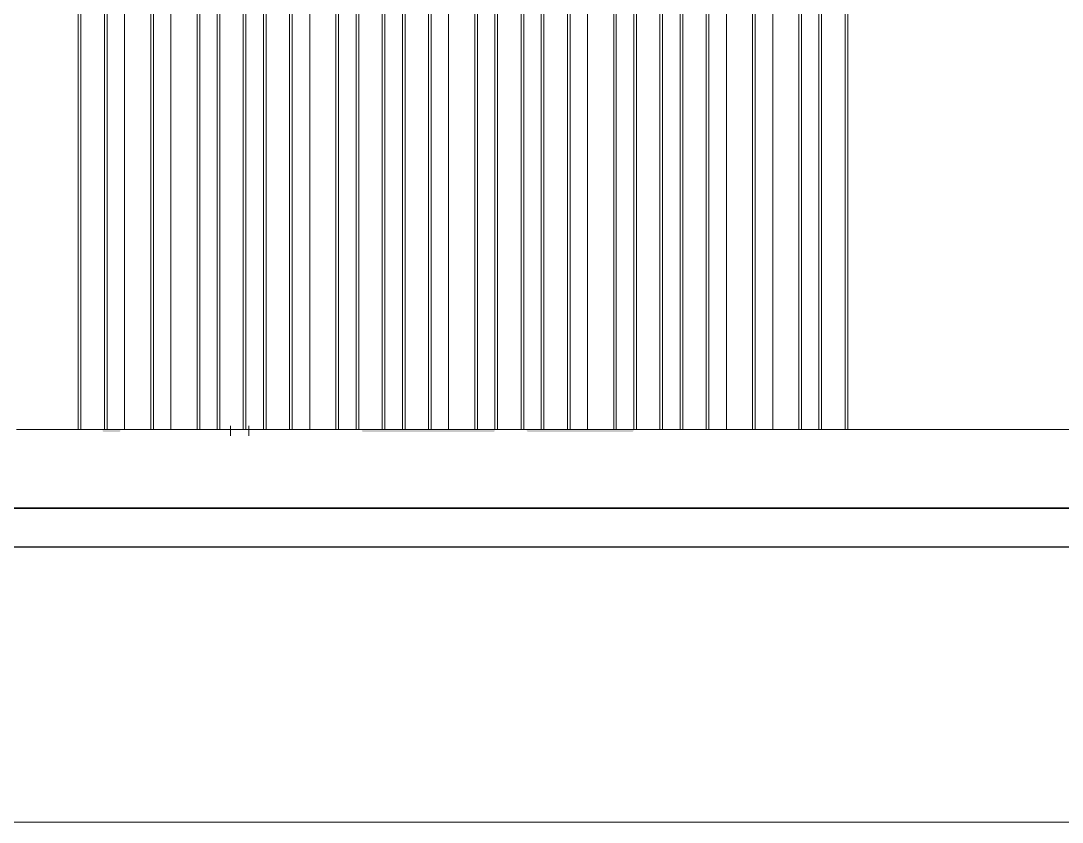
# Model space of a CAD drawing. Header units: millimetres. Extents: x 0 to 84100, y 0 to 59400.
# Drawn here: x 33269 to 37246, y 29193 to 32254 of the extents above; entities that cross this region are included whole.
import ezdxf

# ---------------------------------------------------------------- set-up
doc = ezdxf.new("R2010")
doc.units = ezdxf.units.MM
for name, color, linetype, lineweight in [('01_切断（構造・壁）', 7, 'Continuous', 35), ('09_立面の外形', 7, 'Continuous', 30), ('10_見えがかり', 7, 'Continuous', 13), ('12_見えがかり（ガラス）', 5, 'Continuous', 9), ('50_寸法', 3, 'Continuous', 9)]:
    doc.layers.add(name, color=color, linetype=linetype, lineweight=lineweight)

msp = doc.modelspace()

# ---------------------------------------------------------------- hatches: boundary and pattern name
at = {"layer": '10_見えがかり', "true_color": 0xbdbdbd}
msp.add_hatch(color=8, dxfattribs=at).paths.add_polyline_path([(33650.3, 30688.1), (33645.3, 30683.1), (33585.3, 30683.1), (33580.3, 30688.1), (33585.3, 30693.1), (33645.3, 30693.1)])
at = {"layer": '12_見えがかり（ガラス）', "true_color": 0xdce9f2}
for points in [[(35075.3, 30693.1), (35080.3, 30688.1), (35075.3, 30683.1), (34575.3, 30683.1), (34570.3, 30688.1), (34575.3, 30693.1)], [(35605.3, 30693.1), (35610.3, 30688.1), (35605.3, 30683.1), (35205.3, 30683.1), (35200.3, 30688.1), (35205.3, 30693.1)]]:
    msp.add_hatch(color=8, dxfattribs=at).paths.add_polyline_path(points)

# ---------------------------------------------------------------- linework, layer by layer
at = {"layer": '01_切断（構造・壁）'}
msp.add_lwpolyline([(18470.3, 30393.1), (61629.7, 30393.1)], dxfattribs=at)
at = {"layer": '09_立面の外形'}
msp.add_lwpolyline([(54186.6, 30693.1), (44109.6, 30693.1), (44109.6, 30543.1), (44201.7, 30543.1), (44201.7, 30243.1), (22891.4, 30243.1)], dxfattribs=at)
at = {"layer": '10_見えがかり'}
for points in [[(33942, 30693.1), (33942, 34493.1)], [(34549.4, 30693.1), (34549.4, 34493.1)], [(35079.8, 30693.1), (35079.8, 34493.1)], [(35089.9, 30693.1), (35089.9, 34493.1)], [(35710.2, 30693.1), (35710.2, 34493.1)], [(35787, 30693.1), (35787, 34493.1)], [(35797.1, 30693.1), (35797.1, 34493.1)], [(36317.5, 30693.1), (36317.5, 34493.1)], [(36327.6, 30693.1), (36327.6, 34493.1)], [(33488.5, 30693.1), (33488.5, 34483.1)], [(33498.6, 30693.1), (33498.6, 34483.1)], [(33588.4, 30693.1), (33588.4, 34483.1)], [(33598.5, 34483.1), (33598.5, 30693.1)], [(33665.3, 30693.1), (33665.3, 34483.1)], [(33765.2, 30693.1), (33765.2, 34483.1)], [(33775.3, 34483.1), (33775.3, 30693.1)], [(33842.1, 30693.1), (33842.1, 34483.1)], [(33952.1, 34483.1), (33952.1, 30693.1)], [(34018.9, 30693.1), (34018.9, 34483.1)], [(34029, 30693.1), (34029, 34483.1)], [(34118.8, 30693.1), (34118.8, 34483.1)], [(34128.9, 34483.1), (34128.9, 30693.1)], [(34195.7, 30693.1), (34195.7, 34483.1)], [(34205.8, 30693.1), (34205.8, 34483.1)], [(34295.7, 30693.1), (34295.7, 34483.1)], [(34305.7, 34483.1), (34305.7, 30693.1)], [(34372.5, 30693.1), (34372.5, 34483.1)], [(34472.5, 30693.1), (34472.5, 34483.1)], [(34482.6, 34483.1), (34482.6, 30693.1)], [(34559.4, 30693.1), (34559.4, 34483.1)], [(34649.3, 30693.1), (34649.3, 34483.1)], [(34659.4, 34483.1), (34659.4, 30693.1)], [(34726.2, 30693.1), (34726.2, 34483.1)], [(34736.3, 30693.1), (34736.3, 34483.1)], [(34826.1, 30693.1), (34826.1, 34483.1)], [(34836.2, 34483.1), (34836.2, 30693.1)], [(34903, 30693.1), (34903, 34483.1)], [(35002.9, 30693.1), (35002.9, 34483.1)], [(35013, 34483.1), (35013, 30693.1)], [(35179.7, 30693.1), (35179.7, 34483.1)], [(35189.8, 34483.1), (35189.8, 30693.1)], [(35256.6, 30693.1), (35256.6, 34483.1)], [(35266.7, 30693.1), (35266.7, 34483.1)], [(35356.5, 30693.1), (35356.5, 34483.1)], [(35366.6, 34483.1), (35366.6, 30693.1)], [(35433.4, 30693.1), (35433.4, 34483.1)], [(35533.4, 30693.1), (35533.4, 34483.1)], [(35543.4, 34483.1), (35543.4, 30693.1)], [(35610.2, 30693.1), (35610.2, 34483.1)], [(35620.3, 30693.1), (35620.3, 34483.1)], [(35720.2, 34483.1), (35720.2, 30693.1)], [(35887, 30693.1), (35887, 34483.1)], [(35897.1, 34483.1), (35897.1, 30693.1)], [(35963.9, 30693.1), (35963.9, 34483.1)], [(36063.8, 30693.1), (36063.8, 34483.1)], [(36073.9, 34483.1), (36073.9, 30693.1)], [(36140.7, 30693.1), (36140.7, 34483.1)], [(36240.6, 30693.1), (36240.6, 34483.1)], [(36250.7, 34483.1), (36250.7, 30693.1)], [(36417.4, 30693.1), (36417.4, 34483.1)], [(36427.5, 34483.1), (36427.5, 30693.1)], [(34069.9, 30669.2), (34069.9, 30707.1)], [(34139.8, 30707.5), (34139.8, 30668.8)], [(33289.2, 30693.1), (33252.6, 30693.1)], [(33328.4, 30693.1), (33289.2, 30693.1)], [(33370, 30693.1), (33328.4, 30693.1)], [(33414, 30693.1), (33370, 30693.1)], [(33460.1, 30693.1), (33414, 30693.1)], [(36465.9, 30693.1), (33460.1, 30693.1)], [(33488.5, 30693.1), (33588.4, 30693.1)], [(33488.5, 30693.1), (33498.6, 30693.1)], [(33498.6, 30693.1), (33598.5, 30693.1)], [(33588.4, 30693.1), (33598.5, 30693.1)], [(33665.3, 30693.1), (33765.2, 30693.1)], [(33665.3, 30693.1), (33675.4, 30693.1)], [(33675.4, 30693.1), (33775.3, 30693.1)], [(33765.2, 30693.1), (33775.3, 30693.1)], [(33842.1, 30693.1), (33942, 30693.1)], [(33842.1, 30693.1), (33852.2, 30693.1)], [(33852.2, 30693.1), (33952.1, 30693.1)], [(33942, 30693.1), (33952.1, 30693.1)], [(34018.9, 30693.1), (34118.8, 30693.1)], [(34018.9, 30693.1), (34029, 30693.1)], [(34029, 30693.1), (34128.9, 30693.1)], [(34118.8, 30693.1), (34128.9, 30693.1)], [(34195.7, 30693.1), (34295.7, 30693.1)], [(34195.7, 30693.1), (34205.8, 30693.1)], [(34205.8, 30693.1), (34305.7, 30693.1)], [(34295.7, 30693.1), (34305.7, 30693.1)], [(34372.5, 30693.1), (34472.5, 30693.1)], [(34372.5, 30693.1), (34382.6, 30693.1)], [(34382.6, 30693.1), (34482.6, 30693.1)], [(34472.5, 30693.1), (34482.6, 30693.1)], [(34549.4, 30693.1), (34649.3, 30693.1)], [(34549.4, 30693.1), (34559.4, 30693.1)], [(34559.4, 30693.1), (34659.4, 30693.1)], [(34649.3, 30693.1), (34659.4, 30693.1)], [(34726.2, 30693.1), (34826.1, 30693.1)], [(34726.2, 30693.1), (34736.3, 30693.1)], [(34736.3, 30693.1), (34836.2, 30693.1)], [(34826.1, 30693.1), (34836.2, 30693.1)], [(34903, 30693.1), (35002.9, 30693.1)], [(34903, 30693.1), (34913.1, 30693.1)], [(34913.1, 30693.1), (35013, 30693.1)], [(35002.9, 30693.1), (35013, 30693.1)], [(35079.8, 30693.1), (35179.7, 30693.1)], [(35079.8, 30693.1), (35089.9, 30693.1)], [(35089.9, 30693.1), (35189.8, 30693.1)], [(35179.7, 30693.1), (35189.8, 30693.1)], [(35256.6, 30693.1), (35356.5, 30693.1)], [(35256.6, 30693.1), (35266.7, 30693.1)], [(35266.7, 30693.1), (35366.6, 30693.1)], [(35356.5, 30693.1), (35366.6, 30693.1)], [(35433.4, 30693.1), (35533.4, 30693.1)], [(35433.4, 30693.1), (35443.5, 30693.1)], [(35443.5, 30693.1), (35543.4, 30693.1)], [(35533.4, 30693.1), (35543.4, 30693.1)], [(35610.2, 30693.1), (35710.2, 30693.1)], [(35610.2, 30693.1), (35620.3, 30693.1)], [(35620.3, 30693.1), (35720.2, 30693.1)], [(35710.2, 30693.1), (35720.2, 30693.1)], [(35787, 30693.1), (35887, 30693.1)], [(35787, 30693.1), (35797.1, 30693.1)], [(35797.1, 30693.1), (35897.1, 30693.1)], [(35887, 30693.1), (35897.1, 30693.1)], [(35963.9, 30693.1), (36063.8, 30693.1)], [(35963.9, 30693.1), (35973.9, 30693.1)], [(35973.9, 30693.1), (36073.9, 30693.1)], [(36063.8, 30693.1), (36073.9, 30693.1)], [(36140.7, 30693.1), (36240.6, 30693.1)], [(36140.7, 30693.1), (36150.8, 30693.1)], [(36150.8, 30693.1), (36250.7, 30693.1)], [(36240.6, 30693.1), (36250.7, 30693.1)], [(36317.5, 30693.1), (36417.4, 30693.1)], [(36317.5, 30693.1), (36327.6, 30693.1)], [(36327.6, 30693.1), (36427.5, 30693.1)], [(36417.4, 30693.1), (36427.5, 30693.1)], [(36514.2, 30693.1), (36465.9, 30693.1)], [(36564.5, 30693.1), (36514.2, 30693.1)], [(36616.6, 30693.1), (36564.5, 30693.1)], [(36670.5, 30693.1), (36616.6, 30693.1)], [(36725.9, 30693.1), (36670.5, 30693.1)], [(36782.9, 30693.1), (36725.9, 30693.1)], [(36841.2, 30693.1), (36782.9, 30693.1)], [(36900.7, 30693.1), (36841.2, 30693.1)], [(36961.3, 30693.1), (36900.7, 30693.1)], [(37022.7, 30693.1), (36961.3, 30693.1)], [(37085, 30693.1), (37022.7, 30693.1)], [(37147.8, 30693.1), (37085, 30693.1)], [(37211.1, 30693.1), (37147.8, 30693.1)], [(37274.8, 30693.1), (37211.1, 30693.1)], [(42595.5, 30243.1), (30280.3, 30243.1)]]:
    msp.add_lwpolyline(points, dxfattribs=at)
at = {"layer": '50_寸法'}
msp.add_lwpolyline([(20970.3, 29193.1), (59129.7, 29193.1)], dxfattribs=at)

doc.saveas('drawing.dxf')
